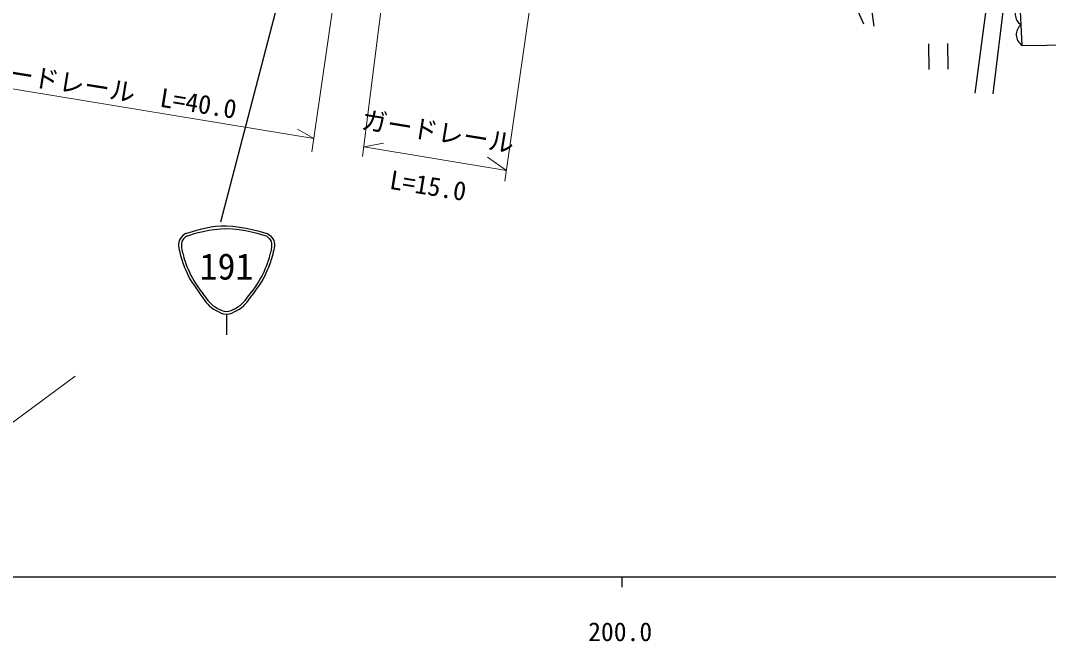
# Model space of a CAD drawing. Units: millimetres, scale not verified. Extents: x 40000 to 680000, y 20000 to 380000.
# Drawn here: x 209478 to 309535, y 198715 to 259187 of the extents above; entities that cross this region are included whole.
import ezdxf
from ezdxf.enums import TextEntityAlignment as Align

# ---------------------------------------------------------------- set-up
doc = ezdxf.new("R2010")
doc.units = ezdxf.units.MM
doc.header["$LTSCALE"] = 1000
for name, color, linetype, lineweight in [('M-BGD', 7, 'Continuous', 25), ('M-STR-HTXT', 7, 'Continuous', 13), ('M-STR-STRC', 7, 'Continuous', 25), ('M-TTL-BAND', 7, 'Continuous', 25)]:
    doc.layers.add(name, color=color, linetype=linetype, lineweight=lineweight)
doc.styles.add('ＭＳ ゴシック', font='')
doc.styles.get('ＭＳ ゴシック').set_extended_font_data('MS Gothic')

msp = doc.modelspace()

# ---------------------------------------------------------------- linework, layer by layer
at = {"layer": 'M-BGD'}
for p, q in [((305391, 262445), (304120, 252045)), ((306641, 262792), (306959, 256759)), ((290272, 261731), (291542, 258873)), ((292098, 261731), (292535, 258634)), ((303565, 261175), (302374, 252125)), ((297865, 256931), (297897, 254431)), ((299772, 254455), (299740, 256955)), ((306959, 256759), (319919, 256888))]:
    msp.add_line(p, q, dxfattribs=at)
for centre in [(307549, 259815), (307654, 257818)]:
    msp.add_arc(centre, 1250, 129.88269, 236.14289, dxfattribs=at)
at = {"layer": 'M-STR-HTXT'}
for p, q in [((244359, 291030), (237825, 246410)), ((248343, 290393), (242765, 245932)), ((263003, 288002), (256629, 243542)), ((199384, 254068), (238011, 247683)), ((238011, 247683), (236431, 248602)), ((242884, 246877), (244797, 247247)), ((242884, 246877), (256778, 244580)), ((256778, 244580), (254916, 245892)), ((206602, 218503), (214810, 224543))]:
    msp.add_line(p, q, dxfattribs=at)
at = {"layer": 'M-STR-STRC'}
for p, q in [((242606, 291827), (228941, 239558)), ((229526, 230582), (229526, 228582))]:
    msp.add_line(p, q, dxfattribs=at)
for points, knots in [([(225526, 238439), (227226, 238968), (227937, 239194), (229526, 239187), (231116, 239181), (233288, 238512), (233526, 238439)], [0, 0, 0, 0, 1, 1, 1, 2, 2, 2, 2]), ([(225526, 238439), (225290, 238292), (225177, 238170), (225026, 237939), (224705, 237449), (224892, 237014), (225026, 236439)], [0, 0, 0, 0, 1, 1, 1, 2, 2, 2, 2]), ([(225620, 238204), (225565, 238156), (225386, 237999), (225276, 237835), (224988, 237409), (225208, 236697), (225263, 236518)], [0, 0, 0, 0, 1, 1, 1, 2, 2, 2, 2]), ([(225624, 238200), (226361, 238430), (227975, 238933), (229526, 238933), (231076, 238933), (233190, 238281), (233428, 238207)], [0, 0, 0, 0, 1, 1, 1, 2, 2, 2, 2]), ([(233430, 238207), (233485, 238159), (233665, 238000), (233776, 237835), (234064, 237408), (233844, 236695), (233788, 236516)], [0, 0, 0, 0, 1, 1, 1, 2, 2, 2, 2]), ([(233526, 238439), (233763, 238292), (233875, 238170), (234026, 237939), (234347, 237449), (234161, 237014), (234026, 236439)], [0, 0, 0, 0, 1, 1, 1, 2, 2, 2, 2]), ([(225026, 236439), (225206, 235740), (225294, 235511), (225526, 234939), (225955, 233884), (226264, 233530), (227026, 232439)], [0, 0, 0, 0, 1, 1, 1, 2, 2, 2, 2]), ([(225263, 236518), (225440, 235831), (225526, 235606), (225755, 235044), (226179, 233999), (226485, 233648), (227241, 232568)], [0, 0, 0, 0, 1, 1, 1, 2, 2, 2, 2]), ([(233789, 236518), (233612, 235831), (233526, 235606), (233298, 235044), (232873, 233999), (232567, 233648), (231812, 232568)], [0, 0, 0, 0, 1, 1, 1, 2, 2, 2, 2]), ([(234026, 236439), (233846, 235740), (233759, 235511), (233526, 234939), (233097, 233884), (232788, 233530), (232026, 232439)], [0, 0, 0, 0, 1, 1, 1, 2, 2, 2, 2]), ([(227026, 232439), (227576, 231712), (227785, 231310), (228526, 230939), (228897, 230753), (229112, 230583), (229526, 230583), (229941, 230583), (230155, 230753), (230526, 230939), (231267, 231310), (231477, 231712), (232026, 232439)], [0, 0, 0, 0, 1, 1, 1, 2, 2, 2, 3, 3, 3, 4, 4, 4, 4]), ([(227203, 232616), (227738, 231909), (227938, 231509), (228663, 231156), (228985, 230999), (229168, 230848), (229526, 230848), (229884, 230848), (230067, 230999), (230389, 231156), (231114, 231509), (231314, 231909), (231849, 232616)], [0, 0, 0, 0, 1, 1, 1, 2, 2, 2, 3, 3, 3, 4, 4, 4, 4])]:
    msp.add_open_spline(points, degree=3, knots=knots, dxfattribs=at)
at = {"layer": 'M-TTL-BAND'}
for p, q in [((40000, 205000), (579000, 205000)), ((268000, 205000), (268000, 204000))]:
    msp.add_line(p, q, dxfattribs=at)

# ---------------------------------------------------------------- texts
at = {"layer": 'M-STR-HTXT', "style": 'ＭＳ ゴシック'}
for s, p in [('ガードレール\u3000L=40.0', (217920, 251071)), ('ガードレール', (249871, 246927)), ('L=15.0', (248915, 241669))]:
    msp.add_text(s, height=1833, rotation=350.792, dxfattribs=at).set_placement(p, align=Align.BOTTOM_CENTER)
at = {"layer": 'M-STR-STRC', "style": 'ＭＳ ゴシック'}
msp.add_text('191', height=2566, dxfattribs=at).set_placement((229526, 233189), align=Align.BOTTOM_CENTER)
at = {"layer": 'M-TTL-BAND', "style": 'ＭＳ ゴシック'}
msp.add_text('200.0', height=1833, dxfattribs=at).set_placement((267844, 198195), align=Align.BOTTOM_CENTER)

doc.saveas('drawing.dxf')
